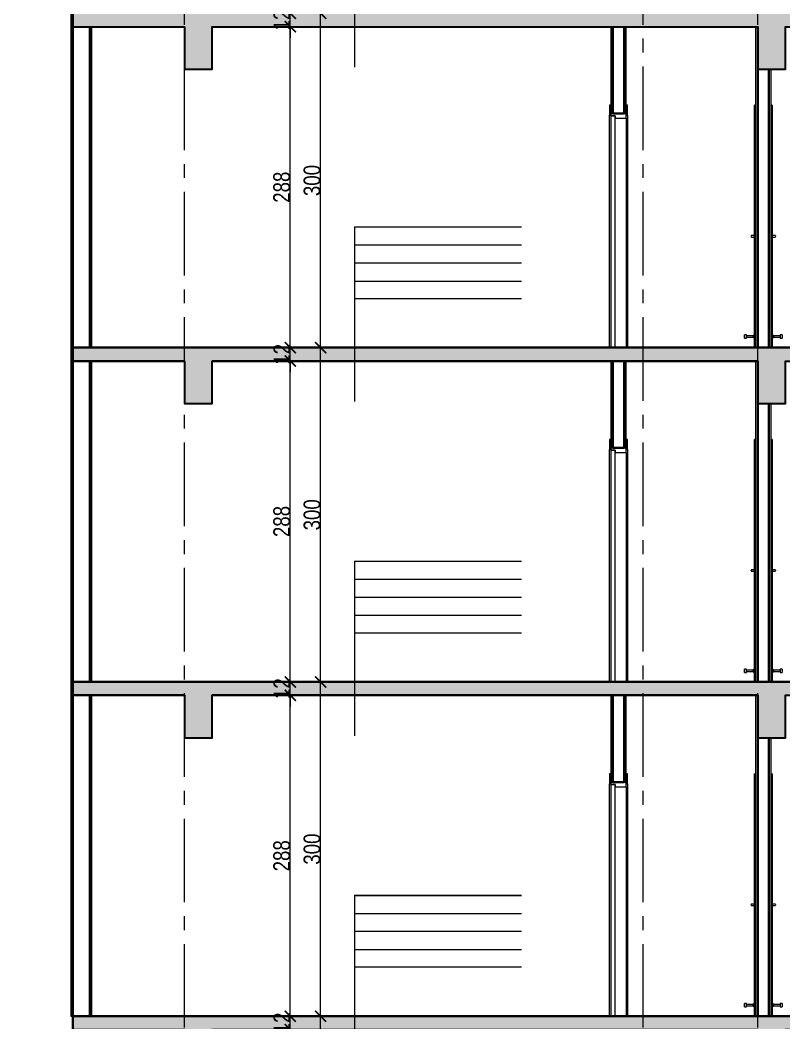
# Model space of a CAD drawing. Header units: millimetres. Extents: x 1373 to 40779, y 1939 to 6439.
# Drawn here: x 23627 to 24313, y 3870 to 4770 of the extents above; entities that cross this region are included whole.
import ezdxf

# ---------------------------------------------------------------- set-up
doc = ezdxf.new("R2010")
doc.units = ezdxf.units.MM
doc.linetypes.add('IMPORT-CENTER2', pattern=[112.5, 75, -12.5, 12.5, -12.5])
for name, color, linetype, lineweight in [('A-DETL', 6, 'Continuous', 30), ('A-DETL-GENF', 92, 'Continuous', 18), ('A-DOOR', 31, 'Continuous', 18), ('A-DOOR-FRAM', 31, 'Continuous', 18), ('A-FLOR-FNSH', 192, 'Continuous', 35), ('A-WALL', 20, 'Continuous', 9), ('A-WALL-FNSH', 113, 'Continuous', 18), ('ESYA', 3, 'Continuous', 25), ('HESAPLAMALAR', 2, 'Continuous', 30), ('S-GRID', 252, 'IMPORT-CENTER2', 5), ('YAZI', 2, 'Continuous', 18)]:
    doc.layers.add(name, color=color, linetype=linetype, lineweight=lineweight)
doc.layers.add('MASSE', color=7, linetype='Continuous')
doc.styles.add('50', font='arial.ttf', dxfattribs={"width": 0.8})
doc.dimstyles.new('NERGİS', dxfattribs={"dimtxt": 15, "dimasz": 10, "dimexe": 20, "dimexo": 150, "dimgap": 0, "dimtad": 1, "dimdec": 0, "dimzin": 1, "dimtxsty": '50', "dimblk": 'ARCHTICK', "dimcen": 0, "dimse1": 1, "dimse2": 1, "dimclrd": 56, "dimclrt": 56, "dimazin": 3, "dimtfac": 1, "dimtdec": 0, "dimtix": 1, "dimtmove": 2, "dimatfit": 2, "dimldrblk": 'DOTSMALL', "dimlwd": 0, "dimlwe": -1, "dimarcsym": 0})

# ---------------------------------------------------------------- blocks, each defined once
blk = doc.blocks.new('_MB_KAPI_CAMLI_B - _m_kapı_100_camlı-2073306-Schnitt 1')
at = {"layer": 'A-DOOR'}
for p, q in [((-493.75, 500.7), (-495.25, 500.7)), ((-495.25, 499.3), (-493.75, 499.3)), ((-493.75, 501.22), (-493.75, 500)), ((-493.75, 500), (-493.75, 498.78)), ((-500.65, 411.5), (-502.65, 411.5)), ((-502.65, 408.5), (-502.65, 411.5)), ((-502.65, 408.5), (-500.65, 408.5)), ((-500.65, 408.5), (-500.65, 411.5)), ((-494.9, 410.5), (-500.65, 410.5)), ((-500.65, 409.5), (-494.9, 409.5)), ((-494.9, 409.5), (-494.9, 410.5)), ((-494.48, 410.81), (-494.48, 409.19)), ((-494.48, 409.6), (-494.48, 409.19))]:
    blk.add_line(p, q, dxfattribs=at)
at = {"layer": 'A-DOOR', "flags": 128}
for points in [[(-495.25, 500.7), (-495.29, 500.7), (-495.33, 500.7), (-495.37, 500.7), (-495.41, 500.7), (-495.45, 500.7), (-495.49, 500.7), (-495.52, 500.7), (-495.56, 500.7), (-495.6, 500.7), (-495.64, 500.7), (-495.67, 500.7), (-495.71, 500.7), (-495.75, 500.7), (-495.78, 500.7), (-495.81, 500.7), (-495.85, 500.7), (-495.88, 500.7), (-495.91, 500.7), (-495.94, 500.7), (-495.97, 500.7), (-495.99, 500.7), (-496.02, 500.7), (-496.04, 500.7), (-496.07, 500.7), (-496.09, 500.7), (-496.11, 500.7), (-496.13, 500.7), (-496.15, 500.7), (-496.17, 500.7), (-496.18, 500.7), (-496.19, 500.7), (-496.21, 500.7), (-496.22, 500.7), (-496.23, 500.7), (-496.23, 500.7), (-496.24, 500.7), (-496.24, 500.7), (-496.25, 500.7), (-496.25, 500.7)], [(-496.25, 499.3), (-496.25, 499.3), (-496.25, 499.3), (-496.24, 499.3), (-496.24, 499.3), (-496.23, 499.3), (-496.22, 499.3), (-496.21, 499.3), (-496.2, 499.3), (-496.18, 499.3), (-496.17, 499.3), (-496.15, 499.3), (-496.14, 499.3), (-496.12, 499.3), (-496.1, 499.3), (-496.07, 499.3), (-496.05, 499.3), (-496.03, 499.3), (-496, 499.3), (-495.97, 499.3), (-495.95, 499.3), (-495.92, 499.3), (-495.89, 499.3), (-495.85, 499.3), (-495.82, 499.3), (-495.79, 499.3), (-495.75, 499.3), (-495.72, 499.3), (-495.68, 499.3), (-495.65, 499.3), (-495.61, 499.3), (-495.57, 499.3), (-495.54, 499.3), (-495.5, 499.3), (-495.46, 499.3), (-495.42, 499.3), (-495.38, 499.3), (-495.34, 499.3), (-495.3, 499.3), (-495.26, 499.3), (-495.25, 499.3)], [(-494.9, 410.5), (-494.88, 410.5), (-494.86, 410.51), (-494.84, 410.51), (-494.82, 410.52), (-494.8, 410.52), (-494.78, 410.53), (-494.76, 410.54), (-494.74, 410.54), (-494.72, 410.55), (-494.7, 410.56), (-494.68, 410.57), (-494.66, 410.58), (-494.65, 410.6), (-494.63, 410.61), (-494.62, 410.62), (-494.6, 410.64), (-494.58, 410.65), (-494.57, 410.67), (-494.56, 410.68), (-494.54, 410.7), (-494.53, 410.71), (-494.52, 410.73), (-494.51, 410.75), (-494.5, 410.77), (-494.49, 410.79), (-494.48, 410.8), (-494.48, 410.81)], [(-494.48, 409.19), (-494.49, 409.21), (-494.5, 409.23), (-494.51, 409.25), (-494.52, 409.27), (-494.53, 409.28), (-494.54, 409.3), (-494.56, 409.32), (-494.57, 409.33), (-494.58, 409.35), (-494.6, 409.36), (-494.61, 409.38), (-494.63, 409.39), (-494.65, 409.4), (-494.66, 409.41), (-494.68, 409.43), (-494.7, 409.44), (-494.72, 409.45), (-494.74, 409.46), (-494.75, 409.46), (-494.77, 409.47), (-494.79, 409.48), (-494.81, 409.48), (-494.83, 409.49), (-494.85, 409.49), (-494.87, 409.5), (-494.9, 409.5), (-494.9, 409.5)], [(-494.48, 410.81), (-494.45, 410.88), (-494.41, 410.95), (-494.37, 411.02), (-494.33, 411.09), (-494.28, 411.15), (-494.24, 411.22), (-494.19, 411.28), (-494.13, 411.34), (-494.08, 411.4), (-494.02, 411.46), (-493.96, 411.51), (-493.9, 411.56), (-493.84, 411.61), (-493.77, 411.66), (-493.7, 411.7), (-493.64, 411.74)], [(-493.63, 408.26), (-493.69, 408.3), (-493.76, 408.34), (-493.83, 408.38), (-493.89, 408.43), (-493.95, 408.48), (-494.01, 408.54), (-494.07, 408.59), (-494.13, 408.65), (-494.18, 408.71), (-494.23, 408.77), (-494.28, 408.84), (-494.32, 408.9), (-494.36, 408.97), (-494.4, 409.04), (-494.44, 409.11), (-494.47, 409.18), (-494.48, 409.19)]]:
    blk.add_lwpolyline(points, dxfattribs=at)
at = {"layer": 'A-DOOR'}
for start, end in [(150, 180), (180, 210), (75, 120), (240, 285)]:
    blk.add_arc((-496.25, 500), 0.7, start, end, dxfattribs=at)
blk = doc.blocks.new('_MB_KAPI_CAMLI_B - _m_kapı_80_camlı-V3-Schnitt 1')
at = {"layer": 'A-DOOR'}
for p, q in [((-477.55, 500), (-477.55, 501.22)), ((-476.05, 500.7), (-477.55, 500.7)), ((-477.55, 498.78), (-477.55, 500)), ((-477.55, 499.3), (-476.05, 499.3)), ((-476.82, 409.19), (-476.82, 410.81)), ((-476.82, 409.19), (-476.82, 409.6)), ((-470.65, 410.5), (-476.4, 410.5)), ((-476.4, 410.5), (-476.4, 409.5)), ((-476.4, 409.5), (-470.65, 409.5)), ((-468.65, 411.5), (-470.65, 411.5)), ((-470.65, 411.5), (-470.65, 408.5)), ((-470.65, 408.5), (-468.65, 408.5)), ((-468.65, 411.5), (-468.65, 408.5))]:
    blk.add_line(p, q, dxfattribs=at)
at = {"layer": 'A-DOOR', "flags": 128}
for points in [[(-475.05, 500.7), (-475.05, 500.7), (-475.05, 500.7), (-475.06, 500.7), (-475.06, 500.7), (-475.07, 500.7), (-475.08, 500.7), (-475.09, 500.7), (-475.1, 500.7), (-475.11, 500.7), (-475.13, 500.7), (-475.14, 500.7), (-475.16, 500.7), (-475.18, 500.7), (-475.2, 500.7), (-475.22, 500.7), (-475.25, 500.7), (-475.27, 500.7), (-475.3, 500.7), (-475.32, 500.7), (-475.35, 500.7), (-475.38, 500.7), (-475.41, 500.7), (-475.44, 500.7), (-475.48, 500.7), (-475.51, 500.7), (-475.54, 500.7), (-475.58, 500.7), (-475.61, 500.7), (-475.65, 500.7), (-475.69, 500.7), (-475.72, 500.7), (-475.76, 500.7), (-475.8, 500.7), (-475.84, 500.7), (-475.88, 500.7), (-475.92, 500.7), (-475.96, 500.7), (-476, 500.7), (-476.04, 500.7), (-476.05, 500.7)], [(-476.05, 499.3), (-476.01, 499.3), (-475.97, 499.3), (-475.93, 499.3), (-475.89, 499.3), (-475.85, 499.3), (-475.81, 499.3), (-475.77, 499.3), (-475.73, 499.3), (-475.7, 499.3), (-475.66, 499.3), (-475.62, 499.3), (-475.59, 499.3), (-475.55, 499.3), (-475.52, 499.3), (-475.48, 499.3), (-475.45, 499.3), (-475.42, 499.3), (-475.39, 499.3), (-475.36, 499.3), (-475.33, 499.3), (-475.3, 499.3), (-475.28, 499.3), (-475.25, 499.3), (-475.23, 499.3), (-475.21, 499.3), (-475.19, 499.3), (-475.17, 499.3), (-475.15, 499.3), (-475.13, 499.3), (-475.12, 499.3), (-475.1, 499.3), (-475.09, 499.3), (-475.08, 499.3), (-475.07, 499.3), (-475.06, 499.3), (-475.06, 499.3), (-475.05, 499.3), (-475.05, 499.3), (-475.05, 499.3)], [(-477.67, 411.74), (-477.6, 411.7), (-477.53, 411.66), (-477.47, 411.62), (-477.41, 411.57), (-477.34, 411.52), (-477.28, 411.46), (-477.23, 411.41), (-477.17, 411.35), (-477.12, 411.29), (-477.07, 411.23), (-477.02, 411.16), (-476.98, 411.1), (-476.93, 411.03), (-476.89, 410.96), (-476.86, 410.89), (-476.82, 410.82), (-476.82, 410.81)], [(-476.82, 409.19), (-476.85, 409.12), (-476.89, 409.05), (-476.93, 408.98), (-476.97, 408.91), (-477.01, 408.85), (-477.06, 408.78), (-477.11, 408.72), (-477.16, 408.66), (-477.22, 408.6), (-477.28, 408.54), (-477.34, 408.49), (-477.4, 408.44), (-477.46, 408.39), (-477.53, 408.34), (-477.59, 408.3), (-477.66, 408.26)], [(-476.82, 410.81), (-476.81, 410.79), (-476.8, 410.77), (-476.79, 410.75), (-476.78, 410.73), (-476.77, 410.72), (-476.75, 410.7), (-476.74, 410.68), (-476.73, 410.67), (-476.71, 410.65), (-476.7, 410.64), (-476.68, 410.62), (-476.67, 410.61), (-476.65, 410.6), (-476.63, 410.59), (-476.62, 410.57), (-476.6, 410.56), (-476.58, 410.55), (-476.56, 410.54), (-476.54, 410.54), (-476.52, 410.53), (-476.5, 410.52), (-476.48, 410.52), (-476.46, 410.51), (-476.44, 410.51), (-476.42, 410.5), (-476.4, 410.5), (-476.4, 410.5)], [(-476.4, 409.5), (-476.42, 409.5), (-476.44, 409.49), (-476.46, 409.49), (-476.48, 409.48), (-476.5, 409.48), (-476.52, 409.47), (-476.54, 409.46), (-476.56, 409.46), (-476.58, 409.45), (-476.6, 409.44), (-476.61, 409.43), (-476.63, 409.42), (-476.65, 409.4), (-476.67, 409.39), (-476.68, 409.38), (-476.7, 409.36), (-476.71, 409.35), (-476.73, 409.33), (-476.74, 409.32), (-476.75, 409.3), (-476.77, 409.29), (-476.78, 409.27), (-476.79, 409.25), (-476.8, 409.23), (-476.81, 409.21), (-476.82, 409.2), (-476.82, 409.19)]]:
    blk.add_lwpolyline(points, dxfattribs=at)
at = {"layer": 'A-DOOR'}
for start, end in [(60, 105), (255, 300), (0, 30), (330, 0)]:
    blk.add_arc((-475.05, 500), 0.7, start, end, dxfattribs=at)
at = {"layer": 'A-DOOR-FRAM'}
for p, q in [((-493.65, 400), (-493.65, 617.5)), ((-492.65, 617.5), (-493.65, 617.5)), ((-477.65, 617.5), (-478.65, 617.5)), ((-477.65, 617.5), (-477.65, 400))]:
    blk.add_line(p, q, dxfattribs=at)
blk = doc.blocks.new('_MB_KAPI_CAMLI_B - _m_kapı_90_camlı-2078673-Schnitt 1')
at = {"layer": 'A-DOOR'}
for p, q in [((-618.65, 608), (-622.65, 608)), ((-622.65, 608), (-622.65, 400)), ((-618.65, 400), (-618.65, 608)), ((-622.65, 400), (-618.65, 400))]:
    blk.add_line(p, q, dxfattribs=at)
at = {"layer": 'A-DOOR-FRAM'}
for p, q in [((-623.65, 617.5), (-623.65, 608.5)), ((-622.65, 617.5), (-623.65, 617.5)), ((-622.65, 608.5), (-622.65, 617.5)), ((-607.65, 617.5), (-608.65, 617.5)), ((-608.65, 617.5), (-608.65, 608.5)), ((-607.65, 608.5), (-607.65, 617.5)), ((-623.65, 608.5), (-622.65, 608.5)), ((-623.65, 400), (-623.65, 608.5)), ((-608.65, 610), (-622.65, 610)), ((-622.65, 610), (-622.65, 608)), ((-622.65, 608), (-618.65, 608)), ((-618.65, 608), (-618.65, 606)), ((-618.65, 606), (-608.65, 606)), ((-608.65, 606), (-608.65, 610)), ((-608.65, 608.5), (-607.65, 608.5)), ((-608.65, 606), (-608.65, 400)), ((-607.65, 608.5), (-607.65, 400))]:
    blk.add_line(p, q, dxfattribs=at)
blk = doc.blocks.new('KOEWKOEW')
at = {"layer": 'YAZI', "linetype": 'Continuous', "lineweight": 0}
for p, q in [((28185.88, 4635.87), (28335.91, 4635.87)), ((28185.88, 4635.87), (28185.96, 4479.1)), ((28335.91, 4635.43), (28185.88, 4635.43)), ((28335.91, 4619.25), (28185.88, 4619.25)), ((28335.91, 4603.25), (28185.88, 4603.25)), ((28335.91, 4586.84), (28185.88, 4586.84)), ((28335.91, 4571.25), (28185.86, 4571.25))]:
    blk.add_line(p, q, dxfattribs=at)
blk = doc.blocks.new('_ArchTick')
at = {"color": 0, "linetype": 'ByBlock', "const_width": 0.15}
blk.add_lwpolyline([(-0.5, -0.5), (0.5, 0.5)], dxfattribs=at)
blk = doc.blocks.new('*D20570')
at = {"layer": 'Defpoints', "color": 0, "transparency": 16777216}
for p in [(23869.63, 3875.76), (23869.63, 3875.76), (23869.63, 3863.76)]:
    blk.add_point(p, dxfattribs=at)
at = {"layer": 'MASSE', "color": 56, "lineweight": 0, "transparency": 16777216}
for p, q in [((23869.63, 3875.76), (23869.63, 3885.76)), ((23869.63, 3863.76), (23869.63, 3875.76)), ((23869.63, 3863.76), (23869.63, 3853.76))]:
    blk.add_line(p, q, dxfattribs=at)
at = {"layer": 'MASSE', "color": 56, "lineweight": 0, "transparency": 16777216, "xscale": 10, "yscale": 10, "zscale": 10}
for p, rotation in [((23869.63, 3875.76), 270), ((23869.63, 3863.76), 90)]:
    blk.add_blockref('_ArchTick', p, dxfattribs=dict(at, rotation=rotation))
at = {"layer": 'MASSE', "color": 56, "transparency": 16777216, "insert": (23862.1, 3869.76), "char_height": 15, "attachment_point": 5, "rotation": 90, "style": '50'}
blk.add_mtext('12', dxfattribs=at)
blk = doc.blocks.new('_DotSmall')
at = {"layer": 'ESYA', "color": 0, "const_width": 0.5}
blk.add_lwpolyline([(-0.0625, 0, 1), (0.0625, 0, 1)], format="xyb", close=True, dxfattribs=at)
blk = doc.blocks.new('*D20571')
at = {"layer": 'Defpoints', "color": 0, "transparency": 16777216}
for p in [(23869.63, 4163.76), (23869.63, 4163.76), (23869.63, 3875.76)]:
    blk.add_point(p, dxfattribs=at)
at = {"layer": 'MASSE', "color": 56, "lineweight": 0, "transparency": 16777216}
blk.add_line((23869.63, 3875.76), (23869.63, 4163.76), dxfattribs=at)
at = {"layer": 'MASSE', "color": 56, "lineweight": 0, "transparency": 16777216, "xscale": 10, "yscale": 10, "zscale": 10}
for p, rotation in [((23869.63, 4163.76), 90), ((23869.63, 3875.76), 270)]:
    blk.add_blockref('_ArchTick', p, dxfattribs=dict(at, rotation=rotation))
at = {"layer": 'MASSE', "color": 56, "transparency": 16777216, "insert": (23861.97, 4019.76), "char_height": 15, "attachment_point": 5, "rotation": 90, "style": '50'}
blk.add_mtext('288', dxfattribs=at)
blk = doc.blocks.new('*D20572')
at = {"layer": 'Defpoints', "color": 0, "transparency": 16777216}
for p in [(23869.63, 4175.76), (23869.63, 4175.76), (23869.63, 4163.76)]:
    blk.add_point(p, dxfattribs=at)
at = {"layer": 'MASSE', "color": 56, "lineweight": 0, "transparency": 16777216}
for p, q in [((23869.63, 4175.76), (23869.63, 4185.76)), ((23869.63, 4163.76), (23869.63, 4175.76)), ((23869.63, 4163.76), (23869.63, 4153.76))]:
    blk.add_line(p, q, dxfattribs=at)
at = {"layer": 'MASSE', "color": 56, "lineweight": 0, "transparency": 16777216, "xscale": 10, "yscale": 10, "zscale": 10}
for p, rotation in [((23869.63, 4175.76), 270), ((23869.63, 4163.76), 90)]:
    blk.add_blockref('_ArchTick', p, dxfattribs=dict(at, rotation=rotation))
at = {"layer": 'MASSE', "color": 56, "transparency": 16777216, "insert": (23862.1, 4169.76), "char_height": 15, "attachment_point": 5, "rotation": 90, "style": '50'}
blk.add_mtext('12', dxfattribs=at)
blk = doc.blocks.new('*D20573')
at = {"layer": 'Defpoints', "color": 0, "transparency": 16777216}
for p in [(23869.63, 4463.76), (23869.63, 4463.76), (23869.63, 4175.76)]:
    blk.add_point(p, dxfattribs=at)
at = {"layer": 'MASSE', "color": 56, "lineweight": 0, "transparency": 16777216}
blk.add_line((23869.63, 4175.76), (23869.63, 4463.76), dxfattribs=at)
at = {"layer": 'MASSE', "color": 56, "lineweight": 0, "transparency": 16777216, "xscale": 10, "yscale": 10, "zscale": 10}
for p, rotation in [((23869.63, 4463.76), 90), ((23869.63, 4175.76), 270)]:
    blk.add_blockref('_ArchTick', p, dxfattribs=dict(at, rotation=rotation))
at = {"layer": 'MASSE', "color": 56, "transparency": 16777216, "insert": (23861.97, 4319.76), "char_height": 15, "attachment_point": 5, "rotation": 90, "style": '50'}
blk.add_mtext('288', dxfattribs=at)
blk = doc.blocks.new('*D20574')
at = {"layer": 'Defpoints', "color": 0, "transparency": 16777216}
for p in [(23869.63, 4475.76), (23869.63, 4475.76), (23869.63, 4463.76)]:
    blk.add_point(p, dxfattribs=at)
at = {"layer": 'MASSE', "color": 56, "lineweight": 0, "transparency": 16777216}
for p, q in [((23869.63, 4475.76), (23869.63, 4485.76)), ((23869.63, 4463.76), (23869.63, 4475.76)), ((23869.63, 4463.76), (23869.63, 4453.76))]:
    blk.add_line(p, q, dxfattribs=at)
at = {"layer": 'MASSE', "color": 56, "lineweight": 0, "transparency": 16777216, "xscale": 10, "yscale": 10, "zscale": 10}
for p, rotation in [((23869.63, 4475.76), 270), ((23869.63, 4463.76), 90)]:
    blk.add_blockref('_ArchTick', p, dxfattribs=dict(at, rotation=rotation))
at = {"layer": 'MASSE', "color": 56, "transparency": 16777216, "insert": (23862.1, 4469.76), "char_height": 15, "attachment_point": 5, "rotation": 90, "style": '50'}
blk.add_mtext('12', dxfattribs=at)
blk = doc.blocks.new('*D20575')
at = {"layer": 'Defpoints', "color": 0, "transparency": 16777216}
for p in [(23869.63, 4763.76), (23873.29, 4763.76), (23869.63, 4475.76)]:
    blk.add_point(p, dxfattribs=at)
at = {"layer": 'MASSE', "color": 56, "lineweight": 0, "transparency": 16777216}
blk.add_line((23869.63, 4475.76), (23869.63, 4763.76), dxfattribs=at)
at = {"layer": 'MASSE', "color": 56, "lineweight": 0, "transparency": 16777216, "xscale": 10, "yscale": 10, "zscale": 10}
for p, rotation in [((23869.63, 4763.76), 90), ((23869.63, 4475.76), 270)]:
    blk.add_blockref('_ArchTick', p, dxfattribs=dict(at, rotation=rotation))
at = {"layer": 'MASSE', "color": 56, "transparency": 16777216, "insert": (23861.97, 4619.76), "char_height": 15, "attachment_point": 5, "rotation": 90, "style": '50'}
blk.add_mtext('288', dxfattribs=at)
blk = doc.blocks.new('*D20576')
at = {"layer": 'Defpoints', "color": 0, "transparency": 16777216}
for p in [(23869.63, 4775.76), (23877.29, 4775.76), (23873.29, 4763.76)]:
    blk.add_point(p, dxfattribs=at)
at = {"layer": 'MASSE', "color": 56, "lineweight": 0, "transparency": 16777216}
for p, q in [((23869.63, 4775.76), (23869.63, 4785.76)), ((23869.63, 4763.76), (23869.63, 4775.76)), ((23869.63, 4763.76), (23869.63, 4753.76))]:
    blk.add_line(p, q, dxfattribs=at)
at = {"layer": 'MASSE', "color": 56, "lineweight": 0, "transparency": 16777216, "xscale": 10, "yscale": 10, "zscale": 10}
for p, rotation in [((23869.63, 4775.76), 270), ((23869.63, 4763.76), 90)]:
    blk.add_blockref('_ArchTick', p, dxfattribs=dict(at, rotation=rotation))
at = {"layer": 'MASSE', "color": 56, "transparency": 16777216, "insert": (23862.1, 4769.76), "char_height": 15, "attachment_point": 5, "rotation": 90, "style": '50'}
blk.add_mtext('12', dxfattribs=at)
blk = doc.blocks.new('*D20581')
at = {"layer": 'Defpoints', "color": 0, "transparency": 16777216}
for p in [(23896.86, 3875.76), (23905.99, 3875.76), (23896.86, 3575.76)]:
    blk.add_point(p, dxfattribs=at)
at = {"layer": 'MASSE', "color": 56, "lineweight": 0, "transparency": 16777216}
blk.add_line((23896.86, 3575.76), (23896.86, 3875.76), dxfattribs=at)
at = {"layer": 'MASSE', "color": 56, "lineweight": 0, "transparency": 16777216, "xscale": 10, "yscale": 10, "zscale": 10}
for p, rotation in [((23896.86, 3875.76), 90), ((23896.86, 3575.76), 270)]:
    blk.add_blockref('_ArchTick', p, dxfattribs=dict(at, rotation=rotation))
at = {"layer": 'MASSE', "color": 56, "transparency": 16777216, "insert": (23889.2, 3725.76), "char_height": 15, "attachment_point": 5, "rotation": 90, "style": '50'}
blk.add_mtext('300', dxfattribs=at)
blk = doc.blocks.new('*D20582')
at = {"layer": 'Defpoints', "color": 0, "transparency": 16777216}
for p in [(23896.86, 4175.76), (23952.71, 4175.76), (23905.99, 3875.76)]:
    blk.add_point(p, dxfattribs=at)
at = {"layer": 'MASSE', "color": 56, "lineweight": 0, "transparency": 16777216}
blk.add_line((23896.86, 3875.76), (23896.86, 4175.76), dxfattribs=at)
at = {"layer": 'MASSE', "color": 56, "lineweight": 0, "transparency": 16777216, "xscale": 10, "yscale": 10, "zscale": 10}
for p, rotation in [((23896.86, 4175.76), 90), ((23896.86, 3875.76), 270)]:
    blk.add_blockref('_ArchTick', p, dxfattribs=dict(at, rotation=rotation))
at = {"layer": 'MASSE', "color": 56, "transparency": 16777216, "insert": (23889.2, 4025.76), "char_height": 15, "attachment_point": 5, "rotation": 90, "style": '50'}
blk.add_mtext('300', dxfattribs=at)
blk = doc.blocks.new('*D20583')
at = {"layer": 'Defpoints', "color": 0, "transparency": 16777216}
for p in [(23896.86, 4475.76), (23962.62, 4475.76), (23952.71, 4175.76)]:
    blk.add_point(p, dxfattribs=at)
at = {"layer": 'MASSE', "color": 56, "lineweight": 0, "transparency": 16777216}
blk.add_line((23896.86, 4175.76), (23896.86, 4475.76), dxfattribs=at)
at = {"layer": 'MASSE', "color": 56, "lineweight": 0, "transparency": 16777216, "xscale": 10, "yscale": 10, "zscale": 10}
for p, rotation in [((23896.86, 4475.76), 90), ((23896.86, 4175.76), 270)]:
    blk.add_blockref('_ArchTick', p, dxfattribs=dict(at, rotation=rotation))
at = {"layer": 'MASSE', "color": 56, "transparency": 16777216, "insert": (23889.2, 4325.76), "char_height": 15, "attachment_point": 5, "rotation": 90, "style": '50'}
blk.add_mtext('300', dxfattribs=at)
blk = doc.blocks.new('*D20584')
at = {"layer": 'Defpoints', "color": 0, "transparency": 16777216}
for p in [(23896.86, 4775.76), (23980.76, 4775.76), (23962.62, 4475.76)]:
    blk.add_point(p, dxfattribs=at)
at = {"layer": 'MASSE', "color": 56, "lineweight": 0, "transparency": 16777216}
blk.add_line((23896.86, 4475.76), (23896.86, 4775.76), dxfattribs=at)
at = {"layer": 'MASSE', "color": 56, "lineweight": 0, "transparency": 16777216, "xscale": 10, "yscale": 10, "zscale": 10}
for p, rotation in [((23896.86, 4775.76), 90), ((23896.86, 4475.76), 270)]:
    blk.add_blockref('_ArchTick', p, dxfattribs=dict(at, rotation=rotation))
at = {"layer": 'MASSE', "color": 56, "transparency": 16777216, "insert": (23889.2, 4625.76), "char_height": 15, "attachment_point": 5, "rotation": 90, "style": '50'}
blk.add_mtext('300', dxfattribs=at)

msp = doc.modelspace()

# ---------------------------------------------------------------- hatches: boundary and pattern name
at = {"layer": 'A-DETL-GENF'}
h = msp.add_hatch(dxfattribs=at)
h.set_pattern_fill('ANSI33', color=153, style=0)
h.set_pattern_definition([(45, (-4726.611, 6394.9317), (-4.490128, 4.490128), []), (45, (-4722.121, 6394.9317), (-4.490128, 4.490128), [3.175, -1.5875])])
h.paths.add_polyline_path([(24984.31, 3275.76), (24984.31, 5063.76), (25234.31, 5063.76), (25234.31, 5025.76), (25259.31, 5025.76), (25259.31, 5063.76), (25834.6, 5063.76), (25834.6, 5025.76), (25859.6, 5025.76), (25859.6, 5063.76), (26040.63, 5063.76), (26040.63, 5075.76), (25234.31, 5075.76), (24984.31, 5075.76), (24984.31, 5240.76), (24744.31, 5240.76), (24744.31, 5075.76), (23644.59, 5075.76), (23644.59, 5063.76), (23774.59, 5063.76), (23774.59, 5025.76), (23799.59, 5025.76), (23799.59, 5063.76), (24289.31, 5063.76), (24289.31, 5025.76), (24314.31, 5025.76), (24314.31, 5063.76), (24744.31, 5063.76), (24744.31, 4775.76), (23674.32, 4775.76), (23674.32, 4763.76), (23774.59, 4763.76), (23774.59, 4725.76), (23799.59, 4725.76), (23799.59, 4763.76), (24289.31, 4763.76), (24289.31, 4725.76), (24314.31, 4725.76), (24314.31, 4763.76), (24744.31, 4763.76), (24744.31, 4475.76), (23674.32, 4475.76), (23674.32, 4463.76), (23774.59, 4463.76), (23774.59, 4425.76), (23799.59, 4425.76), (23799.59, 4463.76), (24289.31, 4463.76), (24289.31, 4425.76), (24314.31, 4425.76), (24314.31, 4463.76), (24744.31, 4463.76), (24744.31, 4175.76), (23674.32, 4175.76), (23674.32, 4163.76), (23774.59, 4163.76), (23774.59, 4125.76), (23799.59, 4125.76), (23799.59, 4163.76), (24289.31, 4163.76), (24289.31, 4125.76), (24314.31, 4125.76), (24314.31, 4163.76), (24744.31, 4163.76), (24744.31, 3875.76), (23674.32, 3875.76), (23674.32, 3863.76), (23774.59, 3863.76), (23774.59, 3825.76), (23799.59, 3825.76), (23799.59, 3863.76), (24289.31, 3863.76), (24289.31, 3825.76), (24314.31, 3825.76), (24314.31, 3863.76), (24744.31, 3863.76), (24744.31, 3575.76), (23774.59, 3575.76), (23774.59, 3545.76), (23474.27, 3545.76), (23474.28, 3275.76), (23474.28, 3245.76), (23774.59, 3245.76), (23774.59, 3215.76), (24744.31, 3215.76), (24744.31, 3085.76), (24984.31, 3085.76), (24984.31, 3215.76), (25859.6, 3215.76), (25909.6, 3215.76), (25909.6, 3275.76), (25859.6, 3275.76), (25859.6, 3575.76), (25835.46, 3575.76), (25234.31, 3575.76), (25234.31, 3525.76), (25259.31, 3525.76), (25259.31, 3563.76), (25835.46, 3563.76), (25835.46, 3275.76)])
h.paths.add_polyline_path([(24959.31, 3125.76), (24769.31, 3125.76), (24769.31, 3275.76), (24769.31, 5225.76), (24959.31, 5225.76), (24959.31, 4775.76), (24959.31, 3275.76)], flags=16)
h.paths.add_polyline_path([(24744.31, 3275.76), (23499.27, 3275.76), (23499.27, 3531.13), (23774.59, 3531.13), (23799.59, 3530.13), (23799.59, 3563.76), (24289.31, 3563.76), (24289.31, 3525.76), (24314.31, 3525.76), (24314.31, 3563.76), (24744.31, 3563.76)], flags=16)

# ---------------------------------------------------------------- linework, layer by layer
at = {"layer": 'A-DETL'}
for points in [[(23674.32, 4775.76), (23674.32, 4763.76), (23774.59, 4763.76), (23774.59, 4725.76), (23799.59, 4725.76), (23799.59, 4763.76), (24289.31, 4763.76), (24289.31, 4725.76), (24314.31, 4725.76), (24314.31, 4763.76), (24744.31, 4763.76)], [(23674.32, 4475.76), (23674.32, 4463.76), (23774.59, 4463.76), (23774.59, 4425.76), (23799.59, 4425.76), (23799.59, 4463.76), (24289.31, 4463.76), (24289.31, 4425.76), (24314.31, 4425.76), (24314.31, 4463.76), (24744.31, 4463.76)], [(24744.31, 4475.76), (23674.32, 4475.76)], [(23674.32, 4175.76), (23674.32, 4163.76), (23774.59, 4163.76), (23774.59, 4125.76), (23799.59, 4125.76), (23799.59, 4163.76), (24289.31, 4163.76), (24289.31, 4125.76), (24314.31, 4125.76), (24314.31, 4163.76), (24744.31, 4163.76)], [(24744.31, 4175.76), (23674.32, 4175.76)], [(23674.32, 3875.76), (23674.32, 3863.76), (23774.59, 3863.76), (23774.59, 3825.76), (23799.59, 3825.76), (23799.59, 3863.76), (24289.31, 3863.76), (24289.31, 3825.76), (24314.31, 3825.76), (24314.31, 3863.76), (24744.31, 3863.76)], [(24744.31, 3875.76), (23674.32, 3875.76)]]:
    msp.add_lwpolyline(points, dxfattribs=at)
at = {"layer": 'A-FLOR-FNSH', "color": 250}
for p, q in [((23674.32, 4775.76), (23674.32, 4763.76)), ((24744.31, 4475.76), (23674.32, 4475.76)), ((23674.32, 4475.76), (23674.32, 4463.76)), ((23674.32, 4463.76), (23774.59, 4463.76)), ((23799.59, 4463.76), (24289.31, 4463.76)), ((24744.31, 4175.76), (23674.32, 4175.76)), ((23674.32, 4175.76), (23674.32, 4163.76)), ((23674.32, 4163.76), (23774.59, 4163.76)), ((23799.59, 4163.76), (24289.31, 4163.76)), ((24744.31, 3875.76), (23674.32, 3875.76)), ((23674.32, 3875.76), (23674.32, 3863.76))]:
    msp.add_line(p, q, dxfattribs=at)
at = {"layer": 'A-WALL', "lineweight": 35}
for p, q in [((23674.59, 3875.76), (23674.59, 5063.76)), ((23689.59, 4475.76), (23689.59, 4763.76)), ((24159.31, 4763.76), (24159.31, 4685.76)), ((24169.31, 4763.76), (24169.31, 4685.76)), ((24289.31, 4475.76), (24289.31, 4763.76)), ((24299.31, 4475.76), (24299.31, 4725.76)), ((24159.31, 4685.76), (24169.31, 4685.76)), ((23689.59, 4175.76), (23689.59, 4463.76)), ((24159.31, 4463.76), (24159.31, 4385.76)), ((24169.31, 4463.76), (24169.31, 4385.76)), ((24289.31, 4175.76), (24289.31, 4463.76)), ((24299.31, 4175.76), (24299.31, 4425.76)), ((24159.31, 4385.76), (24169.31, 4385.76)), ((23689.59, 3875.76), (23689.59, 4163.76)), ((24159.31, 4163.76), (24159.31, 4085.76)), ((24169.31, 4163.76), (24169.31, 4085.76)), ((24289.31, 3875.76), (24289.31, 4163.76)), ((24299.31, 3875.76), (24299.31, 4125.76)), ((24159.31, 4085.76), (24169.31, 4085.76))]:
    msp.add_line(p, q, dxfattribs=at)
at = {"layer": 'A-WALL-FNSH', "color": 7, "lineweight": 9}
for p, q in [((23672.59, 5063.76), (23672.59, 3875.76)), ((23691.59, 4475.76), (23691.59, 4763.76)), ((24157.31, 4763.76), (24157.31, 4685.76)), ((24171.31, 4685.76), (24171.31, 4763.76)), ((24287.31, 4763.76), (24287.31, 4475.76)), ((24301.31, 4475.76), (24301.31, 4725.76)), ((24157.31, 4685.76), (24159.31, 4685.76)), ((24169.31, 4685.76), (24171.31, 4685.76)), ((23674.32, 4475.76), (23672.59, 4475.76)), ((23691.59, 4175.76), (23691.59, 4463.76)), ((24157.31, 4463.76), (24157.31, 4385.76)), ((24171.31, 4385.76), (24171.31, 4463.76)), ((24287.31, 4463.76), (24287.31, 4175.76)), ((24301.31, 4175.76), (24301.31, 4425.76)), ((24157.31, 4385.76), (24159.31, 4385.76)), ((24169.31, 4385.76), (24171.31, 4385.76)), ((23672.59, 4175.76), (23674.32, 4175.76)), ((23691.59, 3875.76), (23691.59, 4163.76)), ((24157.31, 4163.76), (24157.31, 4085.76)), ((24171.31, 4085.76), (24171.31, 4163.76)), ((24287.31, 4163.76), (24287.31, 3875.76)), ((24301.31, 3875.76), (24301.31, 4125.76)), ((24157.31, 4085.76), (24159.31, 4085.76)), ((24169.31, 4085.76), (24171.31, 4085.76)), ((23672.59, 3875.76), (23674.32, 3875.76))]:
    msp.add_line(p, q, dxfattribs=at)
at = {"layer": 'S-GRID', "lineweight": 18}
for p, q in [((23774.59, 2740.57), (23774.59, 5601.39)), ((24186.31, 2740.57), (24186.31, 5601.39)), ((24289.31, 2740.57), (24289.31, 5601.39))]:
    msp.add_line(p, q, dxfattribs=at)

# ---------------------------------------------------------------- block references
at = {"layer": 'A-DOOR'}
for name, p in [('_MB_KAPI_CAMLI_B - _m_kapı_80_camlı-V3-Schnitt 1', (24779.96, 4075.76)), ('_MB_KAPI_CAMLI_B - _m_kapı_100_camlı-2073306-Schnitt 1', (24779.96, 4075.76)), ('_MB_KAPI_CAMLI_B - _m_kapı_80_camlı-V3-Schnitt 1', (24779.96, 3775.76)), ('_MB_KAPI_CAMLI_B - _m_kapı_100_camlı-2073306-Schnitt 1', (24779.96, 3775.76)), ('_MB_KAPI_CAMLI_B - _m_kapı_80_camlı-V3-Schnitt 1', (24779.96, 3475.76)), ('_MB_KAPI_CAMLI_B - _m_kapı_100_camlı-2073306-Schnitt 1', (24779.96, 3475.76))]:
    msp.add_blockref(name, p, dxfattribs=at)
at = {"layer": 'A-DOOR-FRAM'}
for p in [(24779.96, 4075.76), (24779.96, 3775.76), (24779.96, 3475.76)]:
    msp.add_blockref('_MB_KAPI_CAMLI_B - _m_kapı_90_camlı-2078673-Schnitt 1', p, dxfattribs=at)
at = {"layer": 'HESAPLAMALAR', "linetype": 'ByBlock'}
for p in [(-4258.59, 248.43), (-4258.59, -51.57), (-4258.59, -351.57), (-4258.59, -651.57)]:
    msp.add_blockref('KOEWKOEW', p, dxfattribs=at)

# ---------------------------------------------------------------- dimensions: what is measured, and where the dimension line sits
at = {"layer": 'MASSE', "color": 4}
for base, p1, p2, picture, middle in [((23869.63, 4775.76), (23873.29, 4763.76), (23877.29, 4775.76), '*D20576', (23862.1, 4769.76)), ((23896.86, 4775.76), (23962.62, 4475.76), (23980.76, 4775.76), '*D20584', (23889.2, 4625.76)), ((23869.63, 4763.76), (23869.63, 4475.76), (23873.29, 4763.76), '*D20575', (23861.97, 4619.76)), ((23869.63, 4475.76), (23869.63, 4463.76), (23869.63, 4475.76), '*D20574', (23862.1, 4469.76)), ((23896.86, 4475.76), (23952.71, 4175.76), (23962.62, 4475.76), '*D20583', (23889.2, 4325.76)), ((23869.63, 4463.76), (23869.63, 4175.76), (23869.63, 4463.76), '*D20573', (23861.97, 4319.76)), ((23869.63, 4175.76), (23869.63, 4163.76), (23869.63, 4175.76), '*D20572', (23862.1, 4169.76)), ((23896.86, 4175.76), (23905.99, 3875.76), (23952.71, 4175.76), '*D20582', (23889.2, 4025.76)), ((23869.63, 4163.76), (23869.63, 3875.76), (23869.63, 4163.76), '*D20571', (23861.97, 4019.76)), ((23869.63, 3875.76), (23869.63, 3863.76), (23869.63, 3875.76), '*D20570', (23862.1, 3869.76)), ((23896.86, 3875.76), (23896.86, 3575.76), (23905.99, 3875.76), '*D20581', (23889.2, 3725.76))]:
    dim = msp.add_linear_dim(base=base, p1=p1, p2=p2, angle=90, dimstyle='NERGİS', dxfattribs=at)
    dim.commit()
    dim.dimension.update_dxf_attribs({"geometry": picture, "text_midpoint": middle})

doc.saveas('drawing.dxf')
